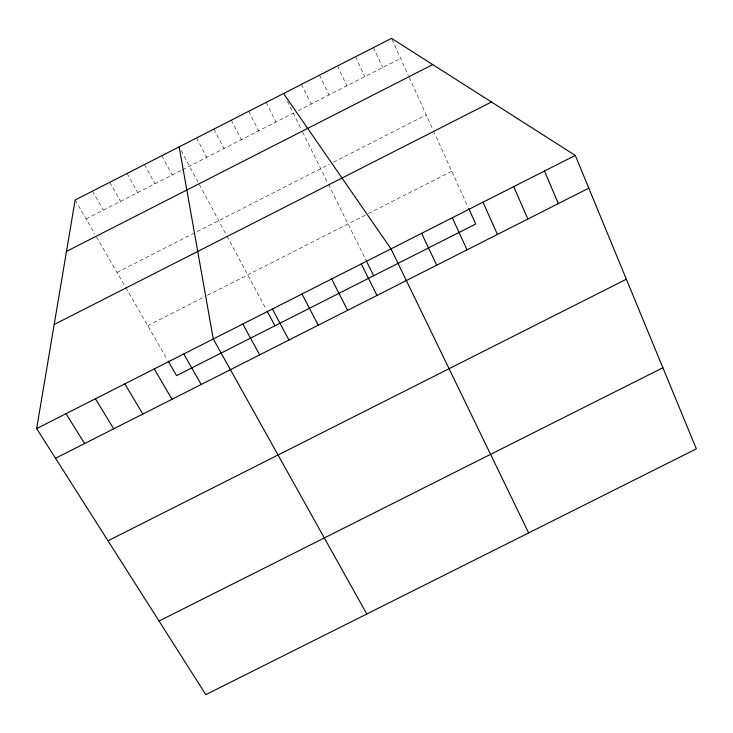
<?xml version="1.0" encoding="UTF-8"?>
<svg xmlns="http://www.w3.org/2000/svg" width="733" height="733" viewBox="0 0 733 733"><rect width="100%" height="100%" fill="white"/><g stroke="black" fill="none" stroke-linecap="round" stroke-linejoin="round"><path stroke-width="0.55" stroke-dasharray="3.67 2.75" d="M86.091 218.929L181.372 170.285M182.389 169.772L293.282 113.166M298.239 110.637L400.603 58.383M116.987 272.438L329.511 164.21M333.414 162.222L426.258 114.944M147.736 325.69L206.504 295.83M207.485 295.335L365.309 215.154M368.36 213.605L451.785 171.22M75.151 199.99L94.869 234.12M96.509 236.97L125.178 286.612M125.728 287.556L167.078 359.17M92.459 191.139L103.298 210.142M109.785 182.297L120.514 201.355M127.111 173.437L137.749 192.559M144.456 164.577L154.984 183.754M161.81 155.717L172.237 174.949M181.234 150.705L198.304 182.59M199.339 184.524L226.415 235.091M226.928 236.053L265.978 308.996M196.545 137.969L206.77 157.329M213.926 129.09L224.051 148.506M231.316 120.203L241.34 139.682M248.725 111.315L258.648 130.85M266.134 102.418L275.956 122.008M287.455 101.374L301.565 129.915M302.537 131.885L327.999 183.387M328.485 184.368L366.207 260.664M301.529 84.332L311.14 104.049M319.506 75.151L329.007 94.923M337.492 65.961L346.892 85.798M355.496 56.762L364.787 76.663M373.5 47.563L382.69 67.528M391.981 39.362L408.345 75.444M409.252 77.46L433.056 129.933M433.505 130.932L467.828 206.605"/><path stroke-width="1.1" d="M36.65 428.594L75.151 199.99L391.523 38.354L575.277 155.396L696.35 448.871L205.845 694.646L36.65 428.594L575.277 155.396M66.492 251.41L432.736 64.605M54.178 324.508L491.44 101.997M55.525 458.272L588.791 188.161M108.008 540.807L626.367 279.236M159.034 621.043L662.879 367.737M283.561 93.512L391.001 248.863L528.64 532.909M66.016 413.696L84.597 443.547M95.4 398.789L113.697 428.805M124.83 383.872L142.834 414.053M154.278 368.928L171.998 399.283M168.196 361.103L176.58 375.635L475.717 224.005L468.754 208.648M183.763 353.975L201.19 384.495M366.784 614.007L213.276 339.003L179.164 146.847M242.825 324.023L259.656 354.873M267.032 310.975L274.948 325.773M272.401 309.014L288.939 340.048M302.005 294.006L318.25 325.195M331.637 278.971L347.598 310.334M361.305 263.926L376.964 295.454M366.207 260.664L373.656 275.736M421.631 233.323L436.694 265.209M452.298 217.774L467.049 249.825M482.992 202.198L497.432 234.441M513.723 186.613L527.861 219.03M544.482 171.009L558.308 203.6"/></g></svg>
